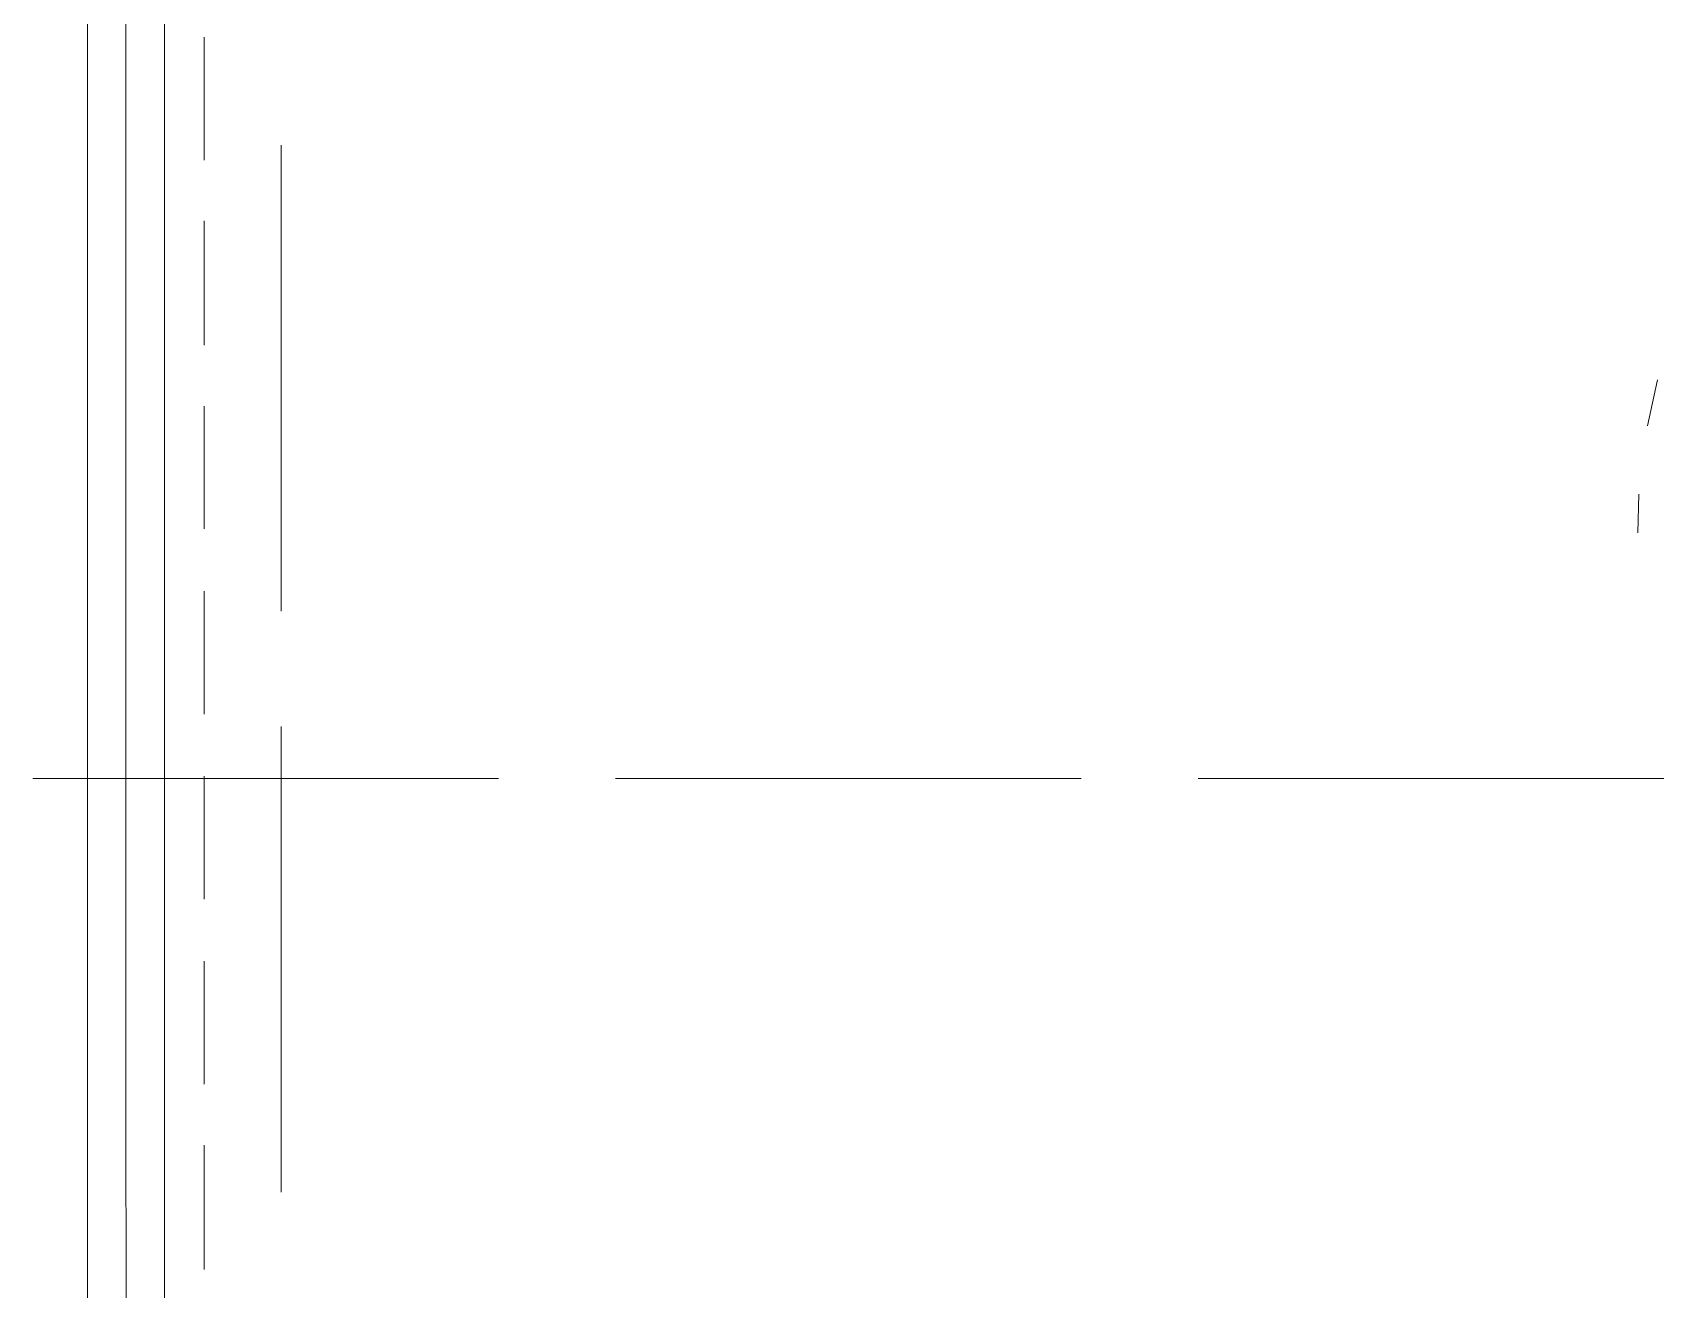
# Model space of a CAD drawing. Header units: metres. Extents: x 14 to 155, y 0 to 125.
# Drawn here: x 51.973 to 54.084, y 100.007 to 101.625 of the extents above; entities that cross this region are included whole.
import ezdxf

# ---------------------------------------------------------------- set-up
doc = ezdxf.new("R2010")
doc.units = ezdxf.units.M
doc.layers.add('PDF_Geometry', color=7, linetype='Continuous', true_color=0xc0c0c0)

msp = doc.modelspace()

# ---------------------------------------------------------------- linework, layer by layer
at = {"layer": 'PDF_Geometry', "color": 0, "lineweight": 5}
msp.add_lwpolyline([(54.7996, 103.2379), (52.0438, 103.2378), (52.044, 96.9869), (58.1734, 96.9871), (58.1733, 98.9875)], dxfattribs=at)
at = {"layer": 'PDF_Geometry', "color": 0, "lineweight": 0}
msp.add_lwpolyline([(52.1432, 97.1373), (52.0936, 97.1373), (52.0934, 103.0874), (52.143, 103.0874)], close=True, dxfattribs=at)
for points in [[(52.1942, 101.6198), (52.1942, 101.4614)], [(52.2934, 101.4806), (52.2934, 100.8805)], [(52.1942, 101.383), (52.1942, 101.223)], [(54.0667, 101.1782), (54.0538, 101.119)], [(52.1942, 101.1446), (52.1942, 100.9862)], [(54.0427, 101.031), (54.0411, 100.9814)], [(52.1942, 100.9061), (52.1942, 100.7476)], [(52.2934, 100.7317), (52.2935, 100.1316)], [(51.9734, 100.6645), (52.5735, 100.6645)], [(52.1942, 100.6677), (52.1943, 100.5092)], [(52.724, 100.6645), (53.3241, 100.6645)], [(53.4746, 100.6645), (54.0747, 100.6646)], [(52.1943, 100.4293), (52.1943, 100.2708)], [(52.1943, 100.1923), (52.1943, 100.0323)]]:
    msp.add_lwpolyline(points, dxfattribs=at)

doc.saveas('drawing.dxf')
